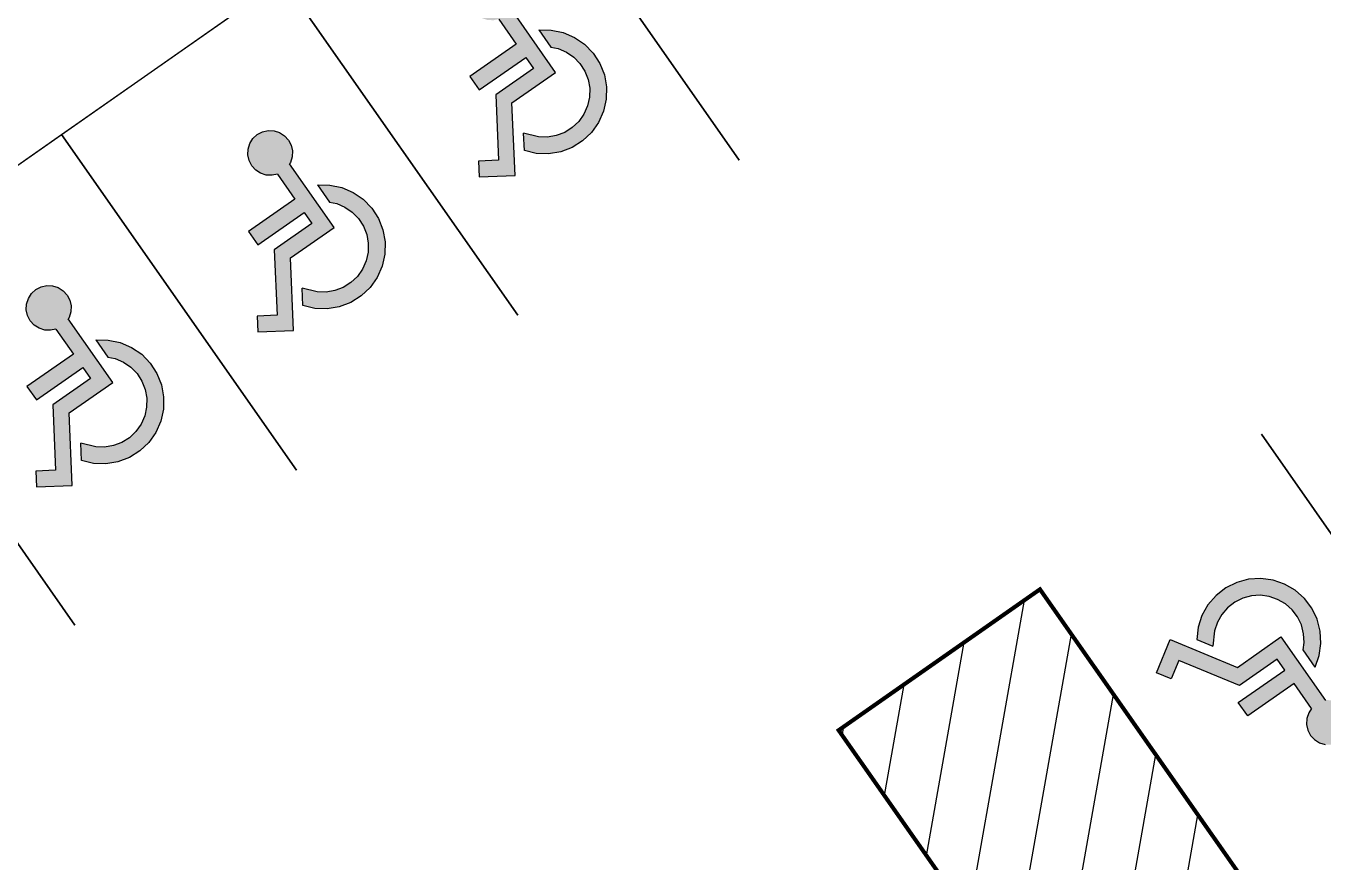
# Model space of a CAD drawing. Header units: millimetres. Extents: x 152904052 to 153933663, y 538271515 to 539240469.
# Drawn here: x 153213917 to 153229752, y 538774701 to 538784911 of the extents above; entities that cross this region are included whole.
import ezdxf

# ---------------------------------------------------------------- set-up
doc = ezdxf.new("R2010")
doc.units = ezdxf.units.MM
doc.layers.add('SCHM', color=9, linetype='Continuous')

msp = doc.modelspace()

# ---------------------------------------------------------------- hatches: boundary and pattern name
at = {"layer": 'SCHM'}
for points in [[(153219425, 538785042.9), (153219376.6, 538785095.6), (153219343.6, 538785159.1), (153219328.1, 538785229), (153219331.2, 538785300.5), (153219352.8, 538785368.7), (153219391.2, 538785429.1), (153219444, 538785477.4), (153219507.4, 538785510.5), (153219577.3, 538785526), (153219648.8, 538785522.8), (153219717.1, 538785501.3), (153219777.4, 538785462.9), (153219825.8, 538785410.1), (153219858.8, 538785346.6), (153219874.3, 538785276.8), (153219871.2, 538785205.3), (153219849.7, 538785137), (153219838.9, 538785120.1), (153220382.6, 538784343.7), (153219850.7, 538783971.2), (153219888.2, 538783085.1), (153219451, 538783066.6), (153219442.8, 538783261.2), (153219685.3, 538783271.5), (153219651.5, 538784069.6), (153220111.3, 538784391.5), (153220017.6, 538784525.3), (153219451.3, 538784128.8), (153219336, 538784293.5), (153219902.3, 538784690), (153219689.4, 538784994), (153219625.1, 538784979.8), (153219553.6, 538784982.9), (153219485.4, 538785004.4)], [(153220413.5, 538784633.7), (153220325, 538784652.2), (153220178.2, 538784861.8), (153220328.3, 538784860.7), (153220475.2, 538784830.1), (153220613.2, 538784771.2), (153220736.9, 538784686.3), (153220841.5, 538784578.8), (153220922.9, 538784452.7), (153220978, 538784313.2), (153221004.5, 538784165.5), (153221001.4, 538784015.5), (153220969, 538783869), (153220908.3, 538783731.7), (153220821.8, 538783609.1), (153220712.9, 538783505.9), (153220585.8, 538783426.1), (153220445.5, 538783372.9), (153220297.5, 538783348.3), (153220147.5, 538783353.3), (153220001.5, 538783387.7), (153219992.5, 538783600.2), (153220174.7, 538783557.3), (153220284, 538783553.7), (153220391.9, 538783571.6), (153220494.1, 538783610.4), (153220586.8, 538783668.5), (153220666.1, 538783743.8), (153220729.2, 538783833.2), (153220773.4, 538783933.2), (153220797.1, 538784040), (153220799.3, 538784149.3), (153220780, 538784256.9), (153220739.9, 538784358.7), (153220680.5, 538784450.6), (153220604.3, 538784529), (153220514.1, 538784590.8)], [(153216721.8, 538783150), (153216673.4, 538783202.8), (153216640.4, 538783266.3), (153216624.9, 538783336.2), (153216628, 538783407.7), (153216649.5, 538783475.9), (153216688, 538783536.3), (153216740.8, 538783584.6), (153216804.2, 538783617.7), (153216874.1, 538783633.2), (153216945.6, 538783630), (153217013.9, 538783608.5), (153217074.2, 538783570.1), (153217122.6, 538783517.3), (153217155.6, 538783453.8), (153217171.1, 538783383.9), (153217168, 538783312.5), (153217146.5, 538783244.2), (153217135.7, 538783227.3), (153217679.4, 538782450.9), (153217147.5, 538782078.4), (153217185, 538781192.3), (153216747.8, 538781173.8), (153216739.6, 538781368.4), (153216982.1, 538781378.7), (153216948.3, 538782176.8), (153217408.1, 538782498.7), (153217314.4, 538782632.5), (153216748.1, 538782236), (153216632.8, 538782400.7), (153217199.1, 538782797.2), (153216986.2, 538783101.2), (153216921.9, 538783087), (153216850.4, 538783090.1), (153216782.1, 538783111.6)], [(153217710.3, 538782740.9), (153217621.8, 538782759.4), (153217475, 538782969), (153217625.1, 538782967.9), (153217772, 538782937.3), (153217910, 538782878.4), (153218033.7, 538782793.5), (153218138.3, 538782686), (153218219.7, 538782559.9), (153218274.8, 538782420.4), (153218301.3, 538782272.7), (153218298.2, 538782122.7), (153218265.7, 538781976.2), (153218205.1, 538781838.9), (153218118.6, 538781716.3), (153218009.7, 538781613.1), (153217882.6, 538781533.3), (153217742.3, 538781480.1), (153217594.3, 538781455.5), (153217444.3, 538781460.5), (153217298.3, 538781494.9), (153217289.3, 538781707.4), (153217471.5, 538781664.5), (153217580.8, 538781660.9), (153217688.7, 538781678.8), (153217790.9, 538781717.6), (153217883.6, 538781775.7), (153217962.9, 538781851), (153218026, 538781940.4), (153218070.2, 538782040.4), (153218093.9, 538782147.2), (153218096.1, 538782256.5), (153218076.8, 538782364.1), (153218036.7, 538782465.9), (153217977.3, 538782557.8), (153217901.1, 538782636.2), (153217810.9, 538782698)], [(153214018.6, 538781257.2), (153213970.2, 538781310), (153213937.2, 538781373.5), (153213921.7, 538781443.4), (153213924.8, 538781514.9), (153213946.3, 538781583.1), (153213984.8, 538781643.5), (153214037.6, 538781691.8), (153214101, 538781724.9), (153214170.9, 538781740.4), (153214242.4, 538781737.2), (153214310.7, 538781715.7), (153214371, 538781677.3), (153214419.4, 538781624.5), (153214452.4, 538781561), (153214467.9, 538781491.1), (153214464.8, 538781419.6), (153214443.3, 538781351.4), (153214432.5, 538781334.5), (153214976.2, 538780558.1), (153214444.3, 538780185.6), (153214481.8, 538779299.5), (153214044.6, 538779281), (153214036.4, 538779475.6), (153214278.9, 538779485.9), (153214245.1, 538780284), (153214704.9, 538780605.9), (153214611.2, 538780739.7), (153214044.9, 538780343.2), (153213929.6, 538780507.9), (153214495.9, 538780904.4), (153214283, 538781208.4), (153214218.7, 538781194.2), (153214147.2, 538781197.3), (153214078.9, 538781218.8)], [(153215007.1, 538780848.1), (153214918.6, 538780866.6), (153214771.8, 538781076.2), (153214921.9, 538781075.1), (153215068.8, 538781044.5), (153215206.8, 538780985.6), (153215330.5, 538780900.7), (153215435.1, 538780793.2), (153215516.5, 538780667.1), (153215571.6, 538780527.6), (153215598.1, 538780379.9), (153215595, 538780229.9), (153215562.5, 538780083.4), (153215501.9, 538779946.1), (153215415.4, 538779823.5), (153215306.5, 538779720.3), (153215179.4, 538779640.5), (153215039.1, 538779587.3), (153214891.1, 538779562.7), (153214741.1, 538779567.7), (153214595.1, 538779602.1), (153214586.1, 538779814.6), (153214768.3, 538779771.7), (153214877.6, 538779768.1), (153214985.5, 538779786), (153215087.7, 538779824.8), (153215180.4, 538779882.9), (153215259.7, 538779958.2), (153215322.8, 538780047.6), (153215367, 538780147.6), (153215390.7, 538780254.4), (153215392.9, 538780363.7), (153215373.6, 538780471.3), (153215333.5, 538780573.1), (153215274.1, 538780665), (153215197.9, 538780743.3), (153215107.7, 538780805.2)], [(153229521, 538777380.3), (153229508, 538777290.9), (153229654.8, 538777081.2), (153229705.1, 538777222.6), (153229726.6, 538777371.1), (153229718.4, 538777520.9), (153229681, 538777666.2), (153229615.7, 538777801.3), (153229525.1, 538777920.9), (153229412.8, 538778020.4), (153229283.1, 538778095.8), (153229141, 538778144.3), (153228992.3, 538778163.8), (153228842.6, 538778153.8), (153228697.8, 538778114.4), (153228563.5, 538778047.4), (153228445.1, 538777955.3), (153228347.1, 538777841.7), (153228273.4, 538777711), (153228226.8, 538777568.4), (153228209.1, 538777419.3), (153228405.8, 538777338.2), (153228427.8, 538777524.1), (153228461.7, 538777628), (153228515.5, 538777723.3), (153228586.9, 538777806.1), (153228673.2, 538777873.3), (153228771.1, 538777922.1), (153228876.6, 538777950.8), (153228985.7, 538777958.1), (153229094.2, 538777943.9), (153229197.7, 538777908.6), (153229292.2, 538777853.6), (153229374.1, 538777781.1), (153229440.1, 538777693.9), (153229487.7, 538777595.4), (153229515, 538777489.5)], [(153229567.3, 538776311.5), (153229600.3, 538776248), (153229648.7, 538776195.3), (153229709.1, 538776156.8), (153229777.3, 538776135.3), (153229848.8, 538776132.2), (153229918.7, 538776147.7), (153229982.2, 538776180.7), (153230034.9, 538776229.1), (153230073.4, 538776289.4), (153230094.9, 538776357.7), (153230098, 538776429.2), (153230082.5, 538776499), (153230049.5, 538776562.5), (153230001.1, 538776615.3), (153229940.8, 538776653.7), (153229872.5, 538776675.3), (153229801, 538776678.4), (153229781.5, 538776674), (153229237.8, 538777450.5), (153228705.9, 538777078), (153227886, 538777416.4), (153227719.1, 538777011.9), (153227899.2, 538776937.6), (153227991.8, 538777162), (153228730.2, 538776857.2), (153229190, 538777179.1), (153229283.7, 538777045.4), (153228717.4, 538776648.9), (153228832.7, 538776484.2), (153229399, 538776880.7), (153229611.8, 538776576.7), (153229576.5, 538776521.1), (153229554.9, 538776452.9), (153229551.8, 538776381.4)]]:
    msp.add_hatch(color=256, dxfattribs=at).paths.add_polyline_path(points)
h = msp.add_hatch(dxfattribs=at)
h.set_pattern_fill('ANSI31', color=256, scale=200, angle=35)
h.set_pattern_definition([(80, (122809884.9, 494497989), (-625.352923, 110.266593), [])])
h.paths.add_polyline_path([(153223838.4, 538776310.1), (153226295.8, 538778031), (153229163.7, 538773935.2), (153226706.3, 538772214.4)])

# ---------------------------------------------------------------- linework, layer by layer
for p, q in [((153220382.6, 538784343.7), (153219838.9, 538785120.1)), ((153219689.4, 538784994), (153219902.3, 538784690)), ((153220178.2, 538784861.8), (153220325, 538784652.2)), ((153220178.2, 538784861.8), (153220328.3, 538784860.7)), ((153220328.3, 538784860.7), (153220475.2, 538784830.1)), ((153220475.2, 538784830.1), (153220613.2, 538784771.2)), ((153219902.3, 538784690), (153219336, 538784293.5)), ((153220325, 538784652.2), (153220413.5, 538784633.7)), ((153220613.2, 538784771.2), (153220736.9, 538784686.3)), ((153220736.9, 538784686.3), (153220841.5, 538784578.8)), ((153219451.3, 538784128.8), (153220017.6, 538784525.3)), ((153220017.6, 538784525.3), (153220111.3, 538784391.5)), ((153220413.5, 538784633.7), (153220514.1, 538784590.8)), ((153220514.1, 538784590.8), (153220604.3, 538784529)), ((153220604.3, 538784529), (153220680.5, 538784450.6)), ((153220841.5, 538784578.8), (153220922.9, 538784452.7)), ((153220111.3, 538784391.5), (153219651.5, 538784069.6)), ((153219850.7, 538783971.2), (153220382.6, 538784343.7)), ((153220680.5, 538784450.6), (153220739.9, 538784358.7)), ((153220739.9, 538784358.7), (153220780, 538784256.9)), ((153220922.9, 538784452.7), (153220978, 538784313.2)), ((153219336, 538784293.5), (153219451.3, 538784128.8)), ((153220780, 538784256.9), (153220799.3, 538784149.3)), ((153220978, 538784313.2), (153221004.5, 538784165.5)), ((153221004.5, 538784165.5), (153221001.4, 538784015.5)), ((153219651.5, 538784069.6), (153219685.3, 538783271.5)), ((153220797.1, 538784040), (153220773.4, 538783933.2)), ((153220799.3, 538784149.3), (153220797.1, 538784040)), ((153221001.4, 538784015.5), (153220969, 538783869)), ((153219888.2, 538783085.1), (153219850.7, 538783971.2)), ((153220773.4, 538783933.2), (153220729.2, 538783833.2)), ((153220969, 538783869), (153220908.3, 538783731.7)), ((153220666.1, 538783743.8), (153220586.8, 538783668.5)), ((153220729.2, 538783833.2), (153220666.1, 538783743.8)), ((153220908.3, 538783731.7), (153220821.8, 538783609.1)), ((153216649.5, 538783475.9), (153216688, 538783536.3)), ((153216688, 538783536.3), (153216740.8, 538783584.6)), ((153216740.8, 538783584.6), (153216804.2, 538783617.7)), ((153216804.2, 538783617.7), (153216874.1, 538783633.2)), ((153216874.1, 538783633.2), (153216945.6, 538783630)), ((153216945.6, 538783630), (153217013.9, 538783608.5)), ((153217013.9, 538783608.5), (153217074.2, 538783570.1)), ((153217074.2, 538783570.1), (153217122.6, 538783517.3)), ((153220001.5, 538783387.7), (153219992.5, 538783600.2)), ((153220174.7, 538783557.3), (153219992.5, 538783600.2)), ((153220284, 538783553.7), (153220174.7, 538783557.3)), ((153220391.9, 538783571.6), (153220284, 538783553.7)), ((153220494.1, 538783610.4), (153220391.9, 538783571.6)), ((153220586.8, 538783668.5), (153220494.1, 538783610.4)), ((153220821.8, 538783609.1), (153220712.9, 538783505.9)), ((153216624.9, 538783336.2), (153216628, 538783407.7)), ((153216628, 538783407.7), (153216649.5, 538783475.9)), ((153217122.6, 538783517.3), (153217155.6, 538783453.8)), ((153217155.6, 538783453.8), (153217171.1, 538783383.9)), ((153217171.1, 538783383.9), (153217168, 538783312.5)), ((153220147.5, 538783353.3), (153220001.5, 538783387.7)), ((153220445.5, 538783372.9), (153220297.5, 538783348.3)), ((153220585.8, 538783426.1), (153220445.5, 538783372.9)), ((153220712.9, 538783505.9), (153220585.8, 538783426.1)), ((153216640.4, 538783266.3), (153216624.9, 538783336.2)), ((153216673.4, 538783202.8), (153216640.4, 538783266.3)), ((153217146.5, 538783244.2), (153217135.7, 538783227.3)), ((153217679.4, 538782450.9), (153217135.7, 538783227.3)), ((153217168, 538783312.5), (153217146.5, 538783244.2)), ((153219685.3, 538783271.5), (153219442.8, 538783261.2)), ((153219442.8, 538783261.2), (153219451, 538783066.6)), ((153220297.5, 538783348.3), (153220147.5, 538783353.3)), ((153216721.8, 538783150), (153216673.4, 538783202.8)), ((153216782.1, 538783111.6), (153216721.8, 538783150)), ((153216850.4, 538783090.1), (153216782.1, 538783111.6)), ((153216921.9, 538783087), (153216850.4, 538783090.1)), ((153216986.2, 538783101.2), (153216921.9, 538783087)), ((153216986.2, 538783101.2), (153217199.1, 538782797.2)), ((153219451, 538783066.6), (153219888.2, 538783085.1)), ((153217475, 538782969), (153217621.8, 538782759.4)), ((153217475, 538782969), (153217625.1, 538782967.9)), ((153217625.1, 538782967.9), (153217772, 538782937.3)), ((153217772, 538782937.3), (153217910, 538782878.4)), ((153217199.1, 538782797.2), (153216632.8, 538782400.7)), ((153217621.8, 538782759.4), (153217710.3, 538782740.9)), ((153217710.3, 538782740.9), (153217810.9, 538782698)), ((153217910, 538782878.4), (153218033.7, 538782793.5)), ((153218033.7, 538782793.5), (153218138.3, 538782686)), ((153216748.1, 538782236), (153217314.4, 538782632.5)), ((153217314.4, 538782632.5), (153217408.1, 538782498.7)), ((153217810.9, 538782698), (153217901.1, 538782636.2)), ((153217901.1, 538782636.2), (153217977.3, 538782557.8)), ((153218138.3, 538782686), (153218219.7, 538782559.9)), ((153217408.1, 538782498.7), (153216948.3, 538782176.8)), ((153217147.5, 538782078.4), (153217679.4, 538782450.9)), ((153217977.3, 538782557.8), (153218036.7, 538782465.9)), ((153218036.7, 538782465.9), (153218076.8, 538782364.1)), ((153218219.7, 538782559.9), (153218274.8, 538782420.4)), ((153216632.8, 538782400.7), (153216748.1, 538782236)), ((153218076.8, 538782364.1), (153218096.1, 538782256.5)), ((153218274.8, 538782420.4), (153218301.3, 538782272.7)), ((153218301.3, 538782272.7), (153218298.2, 538782122.7)), ((153216948.3, 538782176.8), (153216982.1, 538781378.7)), ((153218093.9, 538782147.2), (153218070.2, 538782040.4)), ((153218096.1, 538782256.5), (153218093.9, 538782147.2)), ((153218298.2, 538782122.7), (153218265.7, 538781976.2)), ((153217185, 538781192.3), (153217147.5, 538782078.4)), ((153218070.2, 538782040.4), (153218026, 538781940.4)), ((153218265.7, 538781976.2), (153218205.1, 538781838.9)), ((153217962.9, 538781851), (153217883.6, 538781775.7)), ((153218026, 538781940.4), (153217962.9, 538781851)), ((153218205.1, 538781838.9), (153218118.6, 538781716.3)), ((153213946.3, 538781583.1), (153213984.8, 538781643.5)), ((153213984.8, 538781643.5), (153214037.6, 538781691.8)), ((153214037.6, 538781691.8), (153214101, 538781724.9)), ((153214101, 538781724.9), (153214170.9, 538781740.4)), ((153214170.9, 538781740.4), (153214242.4, 538781737.2)), ((153214242.4, 538781737.2), (153214310.7, 538781715.7)), ((153214310.7, 538781715.7), (153214371, 538781677.3)), ((153214371, 538781677.3), (153214419.4, 538781624.5)), ((153217298.3, 538781494.9), (153217289.3, 538781707.4)), ((153217471.5, 538781664.5), (153217289.3, 538781707.4)), ((153217580.8, 538781660.9), (153217471.5, 538781664.5)), ((153217688.7, 538781678.8), (153217580.8, 538781660.9)), ((153217790.9, 538781717.6), (153217688.7, 538781678.8)), ((153217883.6, 538781775.7), (153217790.9, 538781717.6)), ((153218118.6, 538781716.3), (153218009.7, 538781613.1)), ((153213921.7, 538781443.4), (153213924.8, 538781514.9)), ((153213924.8, 538781514.9), (153213946.3, 538781583.1)), ((153214419.4, 538781624.5), (153214452.4, 538781561)), ((153214452.4, 538781561), (153214467.9, 538781491.1)), ((153214467.9, 538781491.1), (153214464.8, 538781419.6)), ((153217444.3, 538781460.5), (153217298.3, 538781494.9)), ((153217742.3, 538781480.1), (153217594.3, 538781455.5)), ((153217882.6, 538781533.3), (153217742.3, 538781480.1)), ((153218009.7, 538781613.1), (153217882.6, 538781533.3)), ((153213937.2, 538781373.5), (153213921.7, 538781443.4)), ((153213970.2, 538781310), (153213937.2, 538781373.5)), ((153214443.3, 538781351.4), (153214432.5, 538781334.5)), ((153214976.2, 538780558.1), (153214432.5, 538781334.5)), ((153214464.8, 538781419.6), (153214443.3, 538781351.4)), ((153216982.1, 538781378.7), (153216739.6, 538781368.4)), ((153216739.6, 538781368.4), (153216747.8, 538781173.8)), ((153217594.3, 538781455.5), (153217444.3, 538781460.5)), ((153214018.6, 538781257.2), (153213970.2, 538781310)), ((153214078.9, 538781218.8), (153214018.6, 538781257.2)), ((153214147.2, 538781197.3), (153214078.9, 538781218.8)), ((153214218.7, 538781194.2), (153214147.2, 538781197.3)), ((153214283, 538781208.4), (153214218.7, 538781194.2)), ((153214283, 538781208.4), (153214495.9, 538780904.4)), ((153216747.8, 538781173.8), (153217185, 538781192.3)), ((153214771.8, 538781076.2), (153214918.6, 538780866.6)), ((153214771.8, 538781076.2), (153214921.9, 538781075.1)), ((153214921.9, 538781075.1), (153215068.8, 538781044.5)), ((153215068.8, 538781044.5), (153215206.8, 538780985.6)), ((153214495.9, 538780904.4), (153213929.6, 538780507.9)), ((153214918.6, 538780866.6), (153215007.1, 538780848.1)), ((153215007.1, 538780848.1), (153215107.7, 538780805.2)), ((153215206.8, 538780985.6), (153215330.5, 538780900.7)), ((153215330.5, 538780900.7), (153215435.1, 538780793.2)), ((153214044.9, 538780343.2), (153214611.2, 538780739.7)), ((153214611.2, 538780739.7), (153214704.9, 538780605.9)), ((153215107.7, 538780805.2), (153215197.9, 538780743.3)), ((153215197.9, 538780743.3), (153215274.1, 538780665)), ((153215435.1, 538780793.2), (153215516.5, 538780667.1)), ((153214704.9, 538780605.9), (153214245.1, 538780284)), ((153214444.3, 538780185.6), (153214976.2, 538780558.1)), ((153215274.1, 538780665), (153215333.5, 538780573.1)), ((153215333.5, 538780573.1), (153215373.6, 538780471.3)), ((153215516.5, 538780667.1), (153215571.6, 538780527.6)), ((153215571.6, 538780527.6), (153215598.1, 538780379.9)), ((153213929.6, 538780507.9), (153214044.9, 538780343.2)), ((153215373.6, 538780471.3), (153215392.9, 538780363.7)), ((153215392.9, 538780363.7), (153215390.7, 538780254.4)), ((153215598.1, 538780379.9), (153215595, 538780229.9)), ((153214245.1, 538780284), (153214278.9, 538779485.9)), ((153215390.7, 538780254.4), (153215367, 538780147.6)), ((153215595, 538780229.9), (153215562.5, 538780083.4)), ((153214481.8, 538779299.5), (153214444.3, 538780185.6)), ((153215322.8, 538780047.6), (153215259.7, 538779958.2)), ((153215367, 538780147.6), (153215322.8, 538780047.6)), ((153215562.5, 538780083.4), (153215501.9, 538779946.1)), ((153215259.7, 538779958.2), (153215180.4, 538779882.9)), ((153215501.9, 538779946.1), (153215415.4, 538779823.5)), ((153214595.1, 538779602.1), (153214586.1, 538779814.6)), ((153214768.3, 538779771.7), (153214586.1, 538779814.6)), ((153214877.6, 538779768.1), (153214768.3, 538779771.7)), ((153214985.5, 538779786), (153214877.6, 538779768.1)), ((153215087.7, 538779824.8), (153214985.5, 538779786)), ((153215180.4, 538779882.9), (153215087.7, 538779824.8)), ((153215415.4, 538779823.5), (153215306.5, 538779720.3)), ((153214741.1, 538779567.7), (153214595.1, 538779602.1)), ((153215039.1, 538779587.3), (153214891.1, 538779562.7)), ((153215179.4, 538779640.5), (153215039.1, 538779587.3)), ((153215306.5, 538779720.3), (153215179.4, 538779640.5)), ((153214278.9, 538779485.9), (153214036.4, 538779475.6)), ((153214036.4, 538779475.6), (153214044.6, 538779281)), ((153214891.1, 538779562.7), (153214741.1, 538779567.7)), ((153214044.6, 538779281), (153214481.8, 538779299.5)), ((153228842.6, 538778153.8), (153228697.8, 538778114.4)), ((153228992.3, 538778163.8), (153228842.6, 538778153.8)), ((153229141, 538778144.3), (153228992.3, 538778163.8)), ((153228563.5, 538778047.4), (153228445.1, 538777955.3)), ((153228697.8, 538778114.4), (153228563.5, 538778047.4)), ((153229283.1, 538778095.8), (153229141, 538778144.3)), ((153229412.8, 538778020.4), (153229283.1, 538778095.8)), ((153229525.1, 538777920.9), (153229412.8, 538778020.4)), ((153228347.1, 538777841.7), (153228273.4, 538777711)), ((153228445.1, 538777955.3), (153228347.1, 538777841.7)), ((153228673.2, 538777873.3), (153228586.9, 538777806.1)), ((153228771.1, 538777922.1), (153228673.2, 538777873.3)), ((153228876.6, 538777950.8), (153228771.1, 538777922.1)), ((153228985.7, 538777958.1), (153228876.6, 538777950.8)), ((153229094.2, 538777943.9), (153228985.7, 538777958.1)), ((153229197.7, 538777908.6), (153229094.2, 538777943.9)), ((153229292.2, 538777853.6), (153229197.7, 538777908.6)), ((153229374.1, 538777781.1), (153229292.2, 538777853.6)), ((153229615.7, 538777801.3), (153229525.1, 538777920.9)), ((153228273.4, 538777711), (153228226.8, 538777568.4)), ((153228515.5, 538777723.3), (153228461.7, 538777628)), ((153228586.9, 538777806.1), (153228515.5, 538777723.3)), ((153229440.1, 538777693.9), (153229374.1, 538777781.1)), ((153229487.7, 538777595.4), (153229440.1, 538777693.9)), ((153229681, 538777666.2), (153229615.7, 538777801.3)), ((153228226.8, 538777568.4), (153228209.1, 538777419.3)), ((153228427.8, 538777524.1), (153228405.8, 538777338.2)), ((153228461.7, 538777628), (153228427.8, 538777524.1)), ((153229515, 538777489.5), (153229487.7, 538777595.4)), ((153229718.4, 538777520.9), (153229681, 538777666.2)), ((153229726.6, 538777371.1), (153229718.4, 538777520.9)), ((153227719.1, 538777011.9), (153227886, 538777416.4)), ((153227886, 538777416.4), (153228705.9, 538777078)), ((153228209.1, 538777419.3), (153228405.8, 538777338.2)), ((153228705.9, 538777078), (153229237.8, 538777450.5)), ((153229237.8, 538777450.5), (153229781.5, 538776674)), ((153229508, 538777290.9), (153229521, 538777380.3)), ((153229521, 538777380.3), (153229515, 538777489.5)), ((153229705.1, 538777222.6), (153229726.6, 538777371.1)), ((153229654.8, 538777081.2), (153229508, 538777290.9)), ((153229654.8, 538777081.2), (153229705.1, 538777222.6)), ((153227991.8, 538777162), (153227899.2, 538776937.6)), ((153228730.2, 538776857.2), (153227991.8, 538777162)), ((153228717.4, 538776648.9), (153229283.7, 538777045.4)), ((153229190, 538777179.1), (153228730.2, 538776857.2)), ((153229283.7, 538777045.4), (153229190, 538777179.1)), ((153227899.2, 538776937.6), (153227719.1, 538777011.9)), ((153229399, 538776880.7), (153228832.7, 538776484.2)), ((153229611.8, 538776576.7), (153229399, 538776880.7)), ((153228832.7, 538776484.2), (153228717.4, 538776648.9)), ((153229611.8, 538776576.7), (153229576.5, 538776521.1)), ((153229554.9, 538776452.9), (153229551.8, 538776381.4)), ((153229576.5, 538776521.1), (153229554.9, 538776452.9)), ((153229551.8, 538776381.4), (153229567.3, 538776311.5)), ((153229567.3, 538776311.5), (153229600.3, 538776248)), ((153229600.3, 538776248), (153229648.7, 538776195.3)), ((153229648.7, 538776195.3), (153229709.1, 538776156.8)), ((153229709.1, 538776156.8), (153229777.3, 538776135.3))]:
    msp.add_line(p, q, dxfattribs=at)
at = {"layer": 'SCHM', "ltscale": 0.0008}
msp.add_lwpolyline([(153116332, 538721939.1, -1), (153118584.7, 538723516.5), (153120721.3, 538720465.1), (153229422.8, 538796578.6), (153227286.2, 538799630, -1), (153229538.9, 538801207.3), (153234959.2, 538793466.3, -1), (153232706.5, 538791889), (153230570, 538794940.3), (153121868.4, 538718826.8), (153124005, 538715775.5, -1), (153121752.3, 538714198.1)], format="xyb", close=True, dxfattribs=at)
at = {"layer": 'SCHM'}
for points in [[(153222625, 538783273.4), (153219757.2, 538787369.1), (153222460.4, 538789261.9), (153225328.2, 538785166.2)], [(153219921.8, 538781380.6), (153217054, 538785476.3), (153219757.2, 538787369.1), (153222625, 538783273.4)], [(153217218.6, 538779487.7), (153214350.7, 538783583.5), (153217054, 538785476.3), (153219921.8, 538781380.6)], [(153214515.4, 538777594.9), (153211647.5, 538781690.7), (153214350.7, 538783583.5), (153217218.6, 538779487.7)], [(153228999, 538779923.8), (153231866.9, 538775828), (153234570.1, 538777720.8), (153231702.2, 538781816.6)], [(153211812.2, 538775702.1), (153208944.3, 538779797.9), (153211647.5, 538781690.7), (153214515.4, 538777594.9)], [(153226295.8, 538778031), (153229163.7, 538773935.2), (153231866.9, 538775828), (153228999, 538779923.8)], [(153221135.2, 538774417.3), (153224003.1, 538770321.6), (153226706.3, 538772214.4), (153223838.4, 538776310.1)]]:
    msp.add_lwpolyline(points, dxfattribs=at)
at = {"layer": 'SCHM', "const_width": 50}
msp.add_lwpolyline([(153223838.4, 538776310.1), (153226295.8, 538778031), (153229163.7, 538773935.2), (153226706.3, 538772214.4)], close=True, dxfattribs=at)

doc.saveas('drawing.dxf')
